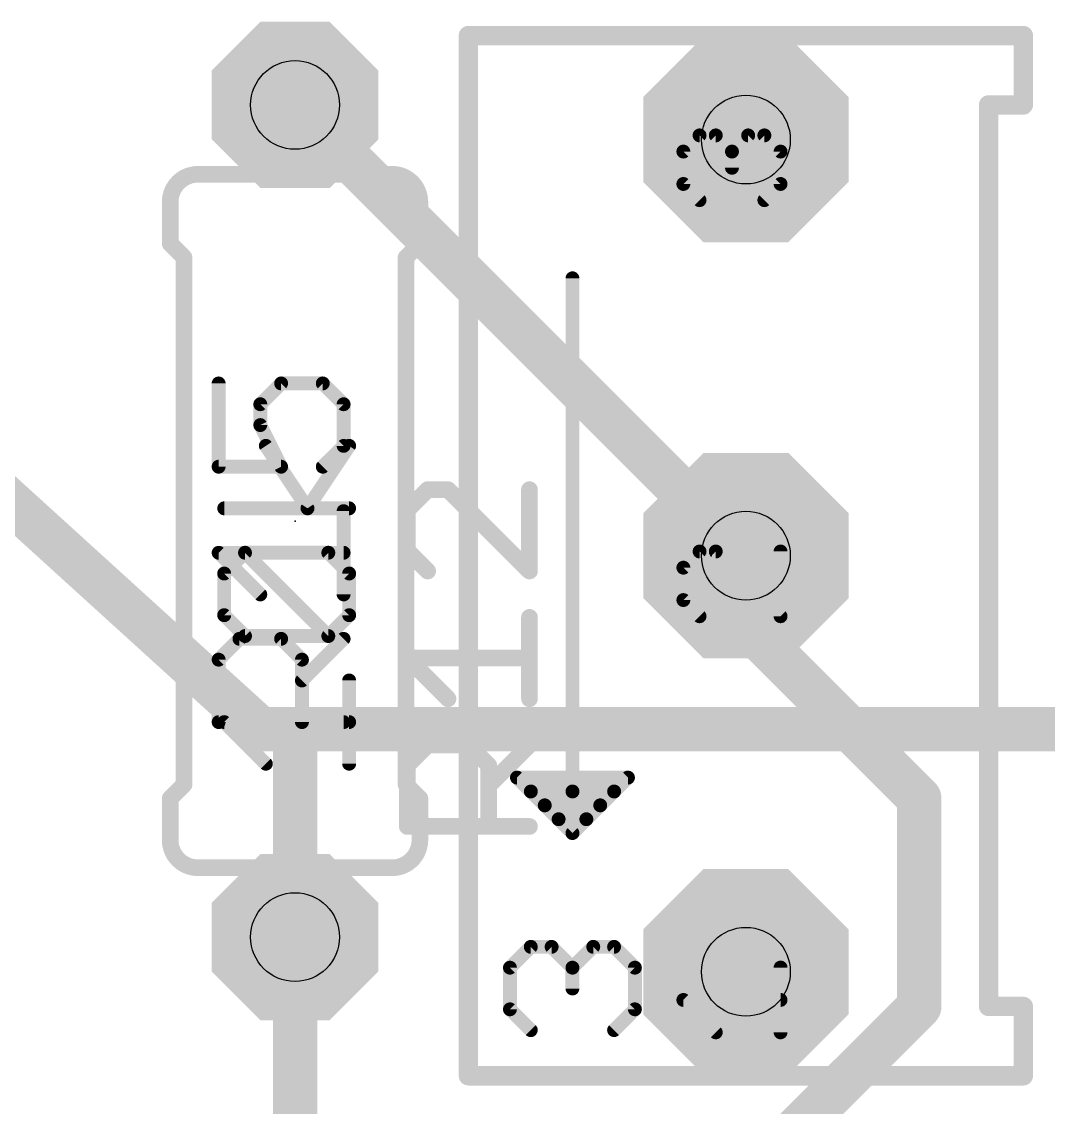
# Model space of a CAD drawing. Extents: x 34.1 to 120.9, y -11.6 to 61.2.
# Drawn here: x 59.73 to 69.13, y 39.08 to 49.02 of the extents above; entities that cross this region are included whole.
import ezdxf

# ---------------------------------------------------------------- set-up
doc = ezdxf.new("R2010")
doc.units = 0
for name, color, linetype in [('1', 22, 'CONTINUOUS'), ('16', 175, 'CONTINUOUS'), ('17', 82, 'CONTINUOUS'), ('21', 253, 'CONTINUOUS'), ('23', 7, 'CONTINUOUS'), ('25', 253, 'CONTINUOUS'), ('27', 253, 'CONTINUOUS'), ('29', 253, 'CONTINUOUS'), ('30', 253, 'CONTINUOUS'), ('44', 253, 'CONTINUOUS'), ('51', 253, 'CONTINUOUS')]:
    doc.layers.add(name, color=color, linetype=linetype)

# ---------------------------------------------------------------- blocks, each defined once
blk = doc.blocks.new('OCTAGONP')
at = {"const_width": 0.5}
blk.add_lwpolyline([(-0.25, -0.1036), (-0.25, 0.1036), (-0.1036, 0.25), (0.1036, 0.25), (0.25, 0.1036), (0.25, -0.1036), (0.1036, -0.25), (-0.1036, -0.25), (-0.25, -0.1036), (-0.25, 0.1036)], dxfattribs=at)
blk = doc.blocks.new('RECT')
blk.add_solid([(-0.5, -0.5), (0.5, -0.5), (-0.5, 0.5), (0.5, 0.5)])

msp = doc.modelspace()

# ---------------------------------------------------------------- linework, layer by layer
at = {"layer": '1', "const_width": 0.4064}
for points in [[(66.3575, 44.1325), (62.23, 48.26)], [(66.3575, 44.1325), (66.3575, 43.4975)], [(66.3575, 43.4975), (67.945, 41.91)], [(67.945, 41.91), (67.945, 40.005)], [(64.77, 36.83), (67.945, 40.005)]]:
    msp.add_lwpolyline(points, dxfattribs=at)
at = {"layer": '1', "const_width": 0.2032}
for points in [[(62.3018, 48.3318, 1), (62.1582, 48.1882)], [(66.4591, 44.1325, 1), (66.2559, 44.1325)], [(66.2857, 44.0607, 1), (66.4293, 44.2043)], [(66.4293, 43.5693, 1), (66.2857, 43.4257)], [(66.2559, 43.4975, 1), (66.4591, 43.4975)], [(68.0466, 41.91, 1), (67.8434, 41.91)], [(67.8732, 41.8382, 1), (68.0168, 41.9818)], [(68.0168, 39.9332, 1), (67.8732, 40.0768)], [(67.8434, 40.005, 1), (68.0466, 40.005)]]:
    msp.add_lwpolyline(points, format="xyb", dxfattribs=at)
at = {"layer": '16', "const_width": 0.4064}
for points in [[(61.9125, 42.545), (58.42, 45.72)], [(62.23, 42.545), (61.9125, 42.545)], [(62.23, 40.64), (62.23, 42.545)], [(71.12, 42.545), (62.23, 42.545)], [(62.23, 40.64), (62.23, 37.465)]]:
    msp.add_lwpolyline(points, dxfattribs=at)
at = {"layer": '16', "const_width": 0.2032}
for points in [[(61.9125, 42.6466, 1), (61.9125, 42.4434)], [(62.3316, 42.545, 1), (62.1284, 42.545)], [(62.23, 42.6466, 1), (62.23, 42.4434)], [(62.23, 42.4434, 1), (62.23, 42.6466)], [(61.8442, 42.4698, 1), (61.9808, 42.6202)], [(62.3316, 40.64, 1), (62.1284, 40.64)], [(62.1284, 40.64, 1), (62.3316, 40.64)]]:
    msp.add_lwpolyline(points, format="xyb", dxfattribs=at)
at = {"layer": '21'}
for points, const_width in [([(68.8975, 48.895), (63.8175, 48.895)], 0.1778), ([(63.8175, 48.895), (63.8175, 39.37)], 0.1778), ([(68.8975, 48.26), (68.8975, 48.895)], 0.1778), ([(68.58, 40.005), (68.58, 48.26)], 0.1778), ([(68.8975, 48.26), (68.58, 48.26)], 0.1778), ([(61.087, 47.371), (61.087, 46.99)], 0.1524), ([(63.373, 47.371), (63.373, 46.99)], 0.1524), ([(61.214, 46.863), (61.087, 46.99)], 0.1524), ([(63.246, 46.863), (63.373, 46.99)], 0.1524), ([(61.214, 46.863), (61.214, 42.037)], 0.1524), ([(63.246, 46.863), (63.246, 42.037)], 0.1524), ([(61.214, 42.037), (61.087, 41.91)], 0.1524), ([(63.246, 42.037), (63.373, 41.91)], 0.1524), ([(61.087, 41.529), (61.087, 41.91)], 0.1524), ([(63.373, 41.529), (63.373, 41.91)], 0.1524), ([(68.8975, 40.005), (68.58, 40.005)], 0.1778), ([(68.8975, 39.37), (68.8975, 40.005)], 0.1778), ([(63.8175, 39.37), (68.8975, 39.37)], 0.1778)]:
    msp.add_lwpolyline(points, dxfattribs=dict(at, const_width=const_width))
for points, const_width in [([(63.8175, 48.9395, 1), (63.8175, 48.8506)], 0.0889), ([(63.862, 48.895, 1), (63.7731, 48.895)], 0.0889), ([(68.942, 48.895, 1), (68.8531, 48.895)], 0.0889), ([(68.8975, 48.8506, 1), (68.8975, 48.9395)], 0.0889), ([(68.58, 48.3045, 1), (68.58, 48.2156)], 0.0889), ([(68.6244, 48.26, 1), (68.5356, 48.26)], 0.0889), ([(68.8975, 48.2156, 1), (68.8975, 48.3045)], 0.0889), ([(68.8531, 48.26, 1), (68.942, 48.26)], 0.0889), ([(61.341, 47.625, 0.4142), (61.087, 47.371)], 0.1524), ([(61.341, 47.5869, 1), (61.341, 47.6631)], 0.0762), ([(63.373, 47.371, 0.4142), (63.119, 47.625)], 0.1524), ([(63.119, 47.6631, 1), (63.119, 47.5869)], 0.0762), ([(61.1251, 47.371, 1), (61.0489, 47.371)], 0.0762), ([(63.4111, 47.371, 1), (63.3349, 47.371)], 0.0762), ([(61.0489, 47.371, 1), (61.1251, 47.371)], 0.0762), ([(63.3349, 47.371, 1), (63.4111, 47.371)], 0.0762), ([(61.0489, 46.99, 1), (61.1251, 46.99)], 0.0762), ([(61.1139, 47.0169, 1), (61.0601, 46.9631)], 0.0762), ([(63.3349, 46.99, 1), (63.4111, 46.99)], 0.0762), ([(63.3999, 46.9631, 1), (63.3461, 47.0169)], 0.0762), ([(61.2521, 46.863, 1), (61.1759, 46.863)], 0.0762), ([(61.1871, 46.8361, 1), (61.2409, 46.8899)], 0.0762), ([(63.2841, 46.863, 1), (63.2079, 46.863)], 0.0762), ([(63.2191, 46.8899, 1), (63.2729, 46.8361)], 0.0762), ([(61.1759, 42.037, 1), (61.2521, 42.037)], 0.0762), ([(61.2409, 42.0101, 1), (61.1871, 42.0639)], 0.0762), ([(63.2079, 42.037, 1), (63.2841, 42.037)], 0.0762), ([(63.2729, 42.0639, 1), (63.2191, 42.0101)], 0.0762), ([(61.1251, 41.91, 1), (61.0489, 41.91)], 0.0762), ([(61.0601, 41.9369, 1), (61.1139, 41.8831)], 0.0762), ([(63.4111, 41.91, 1), (63.3349, 41.91)], 0.0762), ([(63.3461, 41.8831, 1), (63.3999, 41.9369)], 0.0762), ([(61.087, 41.529, 0.4142), (61.341, 41.275)], 0.1524), ([(61.1251, 41.529, 1), (61.0489, 41.529)], 0.0762), ([(61.0489, 41.529, 1), (61.1251, 41.529)], 0.0762), ([(63.119, 41.275, 0.4142), (63.373, 41.529)], 0.1524), ([(63.4111, 41.529, 1), (63.3349, 41.529)], 0.0762), ([(63.3349, 41.529, 1), (63.4111, 41.529)], 0.0762), ([(61.341, 41.2369, 1), (61.341, 41.3131)], 0.0762), ([(63.119, 41.3131, 1), (63.119, 41.2369)], 0.0762), ([(68.58, 40.0495, 1), (68.58, 39.9606)], 0.0889), ([(68.942, 40.005, 1), (68.8531, 40.005)], 0.0889), ([(68.8975, 39.9606, 1), (68.8975, 40.0495)], 0.0889), ([(68.5356, 40.005, 1), (68.6244, 40.005)], 0.0889), ([(63.8175, 39.4145, 1), (63.8175, 39.3256)], 0.0889), ([(63.7731, 39.37, 1), (63.862, 39.37)], 0.0889), ([(68.8531, 39.37, 1), (68.942, 39.37)], 0.0889), ([(68.8975, 39.3256, 1), (68.8975, 39.4145)], 0.0889)]:
    msp.add_lwpolyline(points, format="xyb", dxfattribs=dict(at, const_width=const_width))
at = {"layer": '23'}
for p in [(62.23, 44.45), (66.04, 44.1325)]:
    msp.add_point(p, dxfattribs=at)
at = {"layer": '25'}
for points, const_width in [([(61.5305, 45.7099), (61.5305, 44.9473)], 0.127), ([(61.9119, 45.5193), (62.1025, 45.7099)], 0.127), ([(62.1025, 45.7099), (62.4838, 45.7099)], 0.127), ([(62.4838, 45.7099), (62.6745, 45.5193)], 0.127), ([(61.9119, 45.3286), (61.9119, 45.5193)], 0.127), ([(62.6745, 45.5193), (62.6745, 45.138)], 0.127), ([(62.1025, 44.9473), (61.9119, 45.3286)], 0.127), ([(62.6745, 45.138), (62.4838, 44.9473)], 0.127), ([(61.5305, 44.9473), (62.1025, 44.9473)], 0.127), ([(63.4442, 44.7375), (63.2577, 44.5511)], 0.1524), ([(63.6306, 44.7375), (63.4442, 44.7375)], 0.1524), ([(64.3763, 43.9918), (63.6306, 44.7375)], 0.1524), ([(64.3763, 44.7375), (64.3763, 43.9918)], 0.1524), ([(62.6745, 43.7779), (62.6745, 44.5405)], 0.127), ([(63.2577, 44.5511), (63.2577, 44.1782)], 0.1524), ([(63.2577, 44.1782), (63.4442, 43.9918)], 0.1524), ([(61.9119, 43.7779), (61.5305, 44.1592)], 0.127), ([(61.5305, 44.1592), (62.6745, 44.1592)], 0.127), ([(64.3763, 42.8224), (64.3763, 43.5681)], 0.1524), ([(61.5305, 43.1805), (61.7212, 43.3712)], 0.127), ([(61.7212, 43.3712), (62.1025, 43.3712)], 0.127), ([(62.1025, 43.3712), (62.2932, 43.1805)], 0.127), ([(62.2932, 42.9898), (62.6745, 43.3712)], 0.127), ([(61.5305, 42.6085), (61.5305, 43.1805)], 0.127), ([(62.2932, 43.1805), (62.2932, 42.6085)], 0.127), ([(63.6306, 42.8224), (63.2577, 43.1953)], 0.1524), ([(63.2577, 43.1953), (64.3763, 43.1953)], 0.1524), ([(62.6745, 42.6085), (61.5305, 42.6085)], 0.127), ([(63.2577, 42.2123), (63.4442, 42.3987)], 0.1524), ([(63.4442, 42.3987), (63.817, 42.3987)], 0.1524), ([(63.817, 42.3987), (64.0035, 42.2123)], 0.1524), ([(64.0035, 42.0259), (64.3763, 42.3987)], 0.1524), ([(63.2577, 41.653), (63.2577, 42.2123)], 0.1524), ([(64.0035, 42.2123), (64.0035, 41.653)], 0.1524), ([(64.3763, 41.653), (63.2577, 41.653)], 0.1524)]:
    msp.add_lwpolyline(points, dxfattribs=dict(at, const_width=const_width))
for points, const_width in [([(61.5623, 45.7099, 1), (61.4988, 45.7099)], 0.0635), ([(62.1025, 45.7417, 1), (62.1025, 45.6782)], 0.0635), ([(62.125, 45.6875, 1), (62.0801, 45.7324)], 0.0635), ([(62.5063, 45.7324, 1), (62.4614, 45.6875)], 0.0635), ([(62.4838, 45.6782, 1), (62.4838, 45.7417)], 0.0635), ([(61.9436, 45.5193, 1), (61.8801, 45.5193)], 0.0635), ([(61.8894, 45.5417, 1), (61.9343, 45.4968)], 0.0635), ([(62.7063, 45.5193, 1), (62.6427, 45.5193)], 0.0635), ([(62.652, 45.4968, 1), (62.697, 45.5417)], 0.0635), ([(61.8801, 45.3286, 1), (61.9436, 45.3286)], 0.0635), ([(61.9402, 45.3428, 1), (61.8835, 45.3144)], 0.0635), ([(62.6427, 45.138, 1), (62.7063, 45.138)], 0.0635), ([(62.697, 45.1155, 1), (62.652, 45.1604)], 0.0635), ([(61.5305, 44.979, 1), (61.5305, 44.9155)], 0.0635), ([(61.4988, 44.9473, 1), (61.5623, 44.9473)], 0.0635), ([(62.0741, 44.9331, 1), (62.1309, 44.9615)], 0.0635), ([(62.1025, 44.9155, 1), (62.1025, 44.979)], 0.0635), ([(62.4614, 44.9697, 1), (62.5063, 44.9248)], 0.0635), ([(63.4442, 44.7756, 1), (63.4442, 44.6994)], 0.0762), ([(63.4711, 44.7106, 1), (63.4172, 44.7644)], 0.0762), ([(63.6575, 44.7644, 1), (63.6037, 44.7106)], 0.0762), ([(63.6306, 44.6994, 1), (63.6306, 44.7756)], 0.0762), ([(64.4144, 44.7375, 1), (64.3382, 44.7375)], 0.0762), ([(62.7063, 44.5405, 1), (62.6427, 44.5405)], 0.0635), ([(63.2958, 44.5511, 1), (63.2196, 44.5511)], 0.0762), ([(63.2308, 44.578, 1), (63.2847, 44.5241)], 0.0762), ([(63.2847, 44.2052, 1), (63.2308, 44.1513)], 0.0762), ([(61.5305, 44.191, 1), (61.5305, 44.1275)], 0.0635), ([(61.553, 44.1817, 1), (61.5081, 44.1368)], 0.0635), ([(62.6745, 44.1275, 1), (62.6745, 44.191)], 0.0635), ([(63.2196, 44.1782, 1), (63.2958, 44.1782)], 0.0762), ([(63.4172, 43.9649, 1), (63.4711, 44.0187)], 0.0762), ([(64.3494, 43.9649, 1), (64.4032, 44.0187)], 0.0762), ([(64.3382, 43.9918, 1), (64.4144, 43.9918)], 0.0762), ([(61.8894, 43.7554, 1), (61.9343, 43.8003)], 0.0635), ([(62.6427, 43.7779, 1), (62.7063, 43.7779)], 0.0635), ([(64.4144, 43.5681, 1), (64.3382, 43.5681)], 0.0762), ([(61.7212, 43.4029, 1), (61.7212, 43.3394)], 0.0635), ([(61.7436, 43.3487, 1), (61.6987, 43.3936)], 0.0635), ([(62.125, 43.3936, 1), (62.0801, 43.3487)], 0.0635), ([(62.1025, 43.3394, 1), (62.1025, 43.4029)], 0.0635), ([(62.697, 43.3487, 1), (62.652, 43.3936)], 0.0635), ([(61.5623, 43.1805, 1), (61.4988, 43.1805)], 0.0635), ([(62.3249, 43.1805, 1), (62.2614, 43.1805)], 0.0635), ([(63.2847, 43.2222, 1), (63.2308, 43.1683)], 0.0762), ([(63.2577, 43.2334, 1), (63.2577, 43.1572)], 0.0762), ([(64.3763, 43.1572, 1), (64.3763, 43.2334)], 0.0762), ([(61.5081, 43.2029, 1), (61.553, 43.158)], 0.0635), ([(62.2707, 43.158, 1), (62.3156, 43.2029)], 0.0635), ([(62.2707, 43.0123, 1), (62.3156, 42.9674)], 0.0635), ([(63.6037, 42.7955, 1), (63.6575, 42.8493)], 0.0762), ([(64.3382, 42.8224, 1), (64.4144, 42.8224)], 0.0762), ([(61.5305, 42.6403, 1), (61.5305, 42.5767)], 0.0635), ([(62.6745, 42.5767, 1), (62.6745, 42.6403)], 0.0635), ([(61.4988, 42.6085, 1), (61.5623, 42.6085)], 0.0635), ([(62.2614, 42.6085, 1), (62.3249, 42.6085)], 0.0635), ([(63.4442, 42.4368, 1), (63.4442, 42.3606)], 0.0762), ([(63.4711, 42.3718, 1), (63.4172, 42.4256)], 0.0762), ([(63.844, 42.4256, 1), (63.7901, 42.3718)], 0.0762), ([(63.817, 42.3606, 1), (63.817, 42.4368)], 0.0762), ([(64.4032, 42.3718, 1), (64.3494, 42.4256)], 0.0762), ([(63.2958, 42.2123, 1), (63.2196, 42.2123)], 0.0762), ([(63.2308, 42.2392, 1), (63.2847, 42.1853)], 0.0762), ([(64.0416, 42.2123, 1), (63.9654, 42.2123)], 0.0762), ([(63.9765, 42.1853, 1), (64.0304, 42.2392)], 0.0762), ([(63.9765, 42.0528, 1), (64.0304, 41.9989)], 0.0762), ([(63.2577, 41.6911, 1), (63.2577, 41.6149)], 0.0762), ([(63.2196, 41.653, 1), (63.2958, 41.653)], 0.0762), ([(63.9654, 41.653, 1), (64.0416, 41.653)], 0.0762), ([(64.3763, 41.6149, 1), (64.3763, 41.6911)], 0.0762)]:
    msp.add_lwpolyline(points, format="xyb", dxfattribs=dict(at, const_width=const_width))
at = {"layer": '27', "const_width": 0.0635}
for points in [[(61.9891, 45.1559, 1), (61.9362, 45.1207)], [(62.7517, 45.1207, 1), (62.6989, 45.1559)], [(61.5813, 44.598, 1), (61.5813, 44.5345)], [(62.3176, 44.5839, 1), (62.3704, 44.5487)], [(62.3176, 44.5487, 1), (62.3704, 44.5839)], [(62.7253, 44.5345, 1), (62.7253, 44.598)], [(61.772, 44.1913, 1), (61.772, 44.1278)], [(61.7944, 44.182, 1), (61.7495, 44.1371)], [(61.7944, 44.1371, 1), (61.7495, 44.182)], [(62.5571, 44.182, 1), (62.5122, 44.1371)], [(62.5346, 44.1278, 1), (62.5346, 44.1913)], [(61.6131, 43.9689, 1), (61.5496, 43.9689)], [(61.5589, 43.9913, 1), (61.6038, 43.9464)], [(62.7571, 43.9689, 1), (62.6936, 43.9689)], [(62.7028, 43.9464, 1), (62.7478, 43.9913)], [(61.6038, 43.61, 1), (61.5589, 43.5651)], [(62.7478, 43.5651, 1), (62.7028, 43.61)], [(61.5496, 43.5876, 1), (61.6131, 43.5876)], [(62.6936, 43.5876, 1), (62.7571, 43.5876)], [(61.772, 43.4286, 1), (61.772, 43.3651)], [(61.7495, 43.3744, 1), (61.7944, 43.4193)], [(62.5122, 43.4193, 1), (62.5571, 43.3744)], [(62.5122, 43.3744, 1), (62.5571, 43.4193)], [(62.5346, 43.3651, 1), (62.5346, 43.4286)], [(62.7571, 42.9901, 1), (62.6936, 42.9901)], [(61.5813, 42.6406, 1), (61.5813, 42.5771)], [(61.6038, 42.6313, 1), (61.5589, 42.5864)], [(62.7253, 42.5771, 1), (62.7253, 42.6406)], [(61.9402, 42.205, 1), (61.9851, 42.25)], [(62.6936, 42.2275, 1), (62.7571, 42.2275)]]:
    msp.add_lwpolyline(points, format="xyb", dxfattribs=at)
at = {"layer": '27', "const_width": 0.127}
for points in [[(62.344, 44.5663), (61.9627, 45.1383)], [(62.7253, 45.1383), (62.344, 44.5663)], [(62.7253, 44.5663), (61.5813, 44.5663)], [(61.5813, 43.9689), (61.772, 44.1595)], [(61.772, 44.1595), (62.5346, 44.1595)], [(62.5346, 43.3969), (61.772, 44.1595)], [(62.5346, 44.1595), (62.7253, 43.9689)], [(61.5813, 43.5876), (61.5813, 43.9689)], [(62.7253, 43.9689), (62.7253, 43.5876)], [(61.772, 43.3969), (61.5813, 43.5876)], [(62.7253, 43.5876), (62.5346, 43.3969)], [(62.5346, 43.3969), (61.772, 43.3969)], [(62.7253, 42.2275), (62.7253, 42.9901)], [(61.9627, 42.2275), (61.5813, 42.6088)], [(61.5813, 42.6088), (62.7253, 42.6088)]]:
    msp.add_lwpolyline(points, dxfattribs=at)
at = {"layer": '44'}
for centre in [(62.23, 48.26), (66.3575, 47.9425), (66.3575, 44.1325), (62.23, 40.64), (66.3575, 40.3225)]:
    msp.add_circle(centre, 0.4064, dxfattribs=at)
at = {"layer": '51'}
for points, const_width in [([(62.23, 47.879), (62.23, 48.26)], 0.6096), ([(65.7852, 47.8329), (65.9335, 47.9812)], 0.127), ([(65.9335, 47.9812), (66.0818, 47.9812)], 0.127), ([(66.0818, 47.9812), (66.2301, 47.8329)], 0.127), ([(66.2301, 47.8329), (66.3784, 47.9812)], 0.127), ([(66.3784, 47.9812), (66.5267, 47.9812)], 0.127), ([(66.5267, 47.9812), (66.675, 47.8329)], 0.127), ([(65.7852, 47.5363), (65.7852, 47.8329)], 0.127), ([(66.2301, 47.8329), (66.2301, 47.6846)], 0.127), ([(66.675, 47.8329), (66.675, 47.5363)], 0.127), ([(63.119, 47.625), (61.341, 47.625)], 0.1524), ([(65.9335, 47.388), (65.7852, 47.5363)], 0.127), ([(66.675, 47.5363), (66.5267, 47.388)], 0.127), ([(64.77, 41.9735), (64.77, 46.6725)], 0.127), ([(65.9335, 44.1712), (65.7852, 44.0229)], 0.127), ([(66.0818, 44.1712), (65.9335, 44.1712)], 0.127), ([(66.675, 43.578), (66.0818, 44.1712)], 0.127), ([(66.675, 44.1712), (66.675, 43.578)], 0.127), ([(65.7852, 44.0229), (65.7852, 43.7263)], 0.127), ([(65.7852, 43.7263), (65.9335, 43.578)], 0.127), ([(64.262, 42.1005), (64.389, 41.9735)], 0.127), ([(65.278, 42.1005), (64.262, 42.1005)], 0.127), ([(65.151, 41.9735), (65.278, 42.1005)], 0.127), ([(64.516, 41.8465), (64.389, 41.9735)], 0.127), ([(64.389, 41.9735), (64.77, 41.9735)], 0.127), ([(64.77, 41.5925), (64.77, 41.9735)], 0.127), ([(64.77, 41.9735), (65.151, 41.9735)], 0.127), ([(65.024, 41.8465), (65.151, 41.9735)], 0.127), ([(64.516, 41.8465), (65.024, 41.8465)], 0.127), ([(64.643, 41.7195), (64.516, 41.8465)], 0.127), ([(64.897, 41.7195), (65.024, 41.8465)], 0.127), ([(64.77, 41.5925), (64.643, 41.7195)], 0.127), ([(64.643, 41.7195), (64.897, 41.7195)], 0.127), ([(64.77, 41.5925), (64.897, 41.7195)], 0.127), ([(63.119, 41.275), (61.341, 41.275)], 0.1524), ([(62.23, 40.64), (62.23, 41.021)], 0.6096), ([(64.1975, 40.3601), (64.3882, 40.5508)], 0.127), ([(64.3882, 40.5508), (64.5789, 40.5508)], 0.127), ([(64.5789, 40.5508), (64.7695, 40.3601)], 0.127), ([(64.7695, 40.3601), (64.9602, 40.5508)], 0.127), ([(64.9602, 40.5508), (65.1508, 40.5508)], 0.127), ([(65.1508, 40.5508), (65.3415, 40.3601)], 0.127), ([(64.1975, 39.9788), (64.1975, 40.3601)], 0.127), ([(64.7695, 40.3601), (64.7695, 40.1694)], 0.127), ([(65.3415, 40.3601), (65.3415, 39.9788)], 0.127), ([(66.675, 39.768), (66.675, 40.3612)], 0.127), ([(66.0818, 39.768), (65.7852, 40.0646)], 0.127), ([(65.7852, 40.0646), (66.675, 40.0646)], 0.127), ([(64.3882, 39.7881), (64.1975, 39.9788)], 0.127), ([(65.3415, 39.9788), (65.1508, 39.7881)], 0.127)]:
    msp.add_lwpolyline(points, dxfattribs=dict(at, const_width=const_width))
for points, const_width in [([(62.3824, 48.26, 1), (62.0776, 48.26)], 0.3048), ([(62.0776, 47.879, 1), (62.3824, 47.879)], 0.3048), ([(65.9335, 48.0129, 1), (65.9335, 47.9494)], 0.0635), ([(65.956, 47.9587, 1), (65.9111, 48.0036)], 0.0635), ([(66.1043, 48.0036, 1), (66.0594, 47.9587)], 0.0635), ([(66.0818, 47.9494, 1), (66.0818, 48.0129)], 0.0635), ([(66.3784, 48.0129, 1), (66.3784, 47.9494)], 0.0635), ([(66.4009, 47.9587, 1), (66.356, 48.0036)], 0.0635), ([(66.5492, 48.0036, 1), (66.5043, 47.9587)], 0.0635), ([(66.5267, 47.9494, 1), (66.5267, 48.0129)], 0.0635), ([(65.817, 47.8329, 1), (65.7535, 47.8329)], 0.0635), ([(65.7628, 47.8553, 1), (65.8077, 47.8104)], 0.0635), ([(66.2619, 47.8329, 1), (66.1984, 47.8329)], 0.0635), ([(66.2077, 47.8553, 1), (66.2526, 47.8104)], 0.0635), ([(66.2077, 47.8104, 1), (66.2526, 47.8553)], 0.0635), ([(66.7067, 47.8329, 1), (66.6432, 47.8329)], 0.0635), ([(66.6525, 47.8104, 1), (66.6975, 47.8553)], 0.0635), ([(66.1984, 47.6846, 1), (66.2619, 47.6846)], 0.0635), ([(61.341, 47.6631, 1), (61.341, 47.5869)], 0.0762), ([(63.119, 47.5869, 1), (63.119, 47.6631)], 0.0762), ([(65.8077, 47.5587, 1), (65.7628, 47.5138)], 0.0635), ([(65.7535, 47.5363, 1), (65.817, 47.5363)], 0.0635), ([(66.6432, 47.5363, 1), (66.7067, 47.5363)], 0.0635), ([(66.6975, 47.5138, 1), (66.6525, 47.5587)], 0.0635), ([(65.9111, 47.3655, 1), (65.956, 47.4104)], 0.0635), ([(66.5043, 47.4104, 1), (66.5492, 47.3655)], 0.0635), ([(64.8017, 46.6725, 1), (64.7382, 46.6725)], 0.0635), ([(65.9335, 44.2029, 1), (65.9335, 44.1394)], 0.0635), ([(65.956, 44.1487, 1), (65.9111, 44.1936)], 0.0635), ([(66.1043, 44.1936, 1), (66.0594, 44.1487)], 0.0635), ([(66.0818, 44.1394, 1), (66.0818, 44.2029)], 0.0635), ([(66.7067, 44.1712, 1), (66.6432, 44.1712)], 0.0635), ([(65.817, 44.0229, 1), (65.7535, 44.0229)], 0.0635), ([(65.7628, 44.0453, 1), (65.8077, 44.0004)], 0.0635), ([(65.8077, 43.7487, 1), (65.7628, 43.7038)], 0.0635), ([(65.7535, 43.7263, 1), (65.817, 43.7263)], 0.0635), ([(65.9111, 43.5555, 1), (65.956, 43.6004)], 0.0635), ([(66.6432, 43.578, 1), (66.7067, 43.578)], 0.0635), ([(66.6525, 43.5555, 1), (66.6975, 43.6004)], 0.0635), ([(64.2845, 42.123, 1), (64.2395, 42.078)], 0.0635), ([(64.262, 42.1323, 1), (64.262, 42.0688)], 0.0635), ([(65.3005, 42.078, 1), (65.2555, 42.123)], 0.0635), ([(65.278, 42.0688, 1), (65.278, 42.1323)], 0.0635), ([(64.4115, 41.996, 1), (64.3665, 41.951)], 0.0635), ([(64.389, 42.0053, 1), (64.389, 41.9417)], 0.0635), ([(64.3665, 41.951, 1), (64.4115, 41.996)], 0.0635), ([(64.77, 42.0053, 1), (64.77, 41.9417)], 0.0635), ([(64.8017, 41.9735, 1), (64.7382, 41.9735)], 0.0635), ([(64.7382, 41.9735, 1), (64.8017, 41.9735)], 0.0635), ([(64.77, 41.9417, 1), (64.77, 42.0053)], 0.0635), ([(65.1285, 41.996, 1), (65.1735, 41.951)], 0.0635), ([(65.1735, 41.951, 1), (65.1285, 41.996)], 0.0635), ([(65.151, 41.9417, 1), (65.151, 42.0053)], 0.0635), ([(64.516, 41.8783, 1), (64.516, 41.8147)], 0.0635), ([(64.5385, 41.869, 1), (64.4935, 41.824)], 0.0635), ([(64.4935, 41.824, 1), (64.5385, 41.869)], 0.0635), ([(65.0015, 41.869, 1), (65.0465, 41.824)], 0.0635), ([(65.0465, 41.824, 1), (65.0015, 41.869)], 0.0635), ([(65.024, 41.8147, 1), (65.024, 41.8783)], 0.0635), ([(64.6655, 41.742, 1), (64.6205, 41.697)], 0.0635), ([(64.643, 41.7513, 1), (64.643, 41.6878)], 0.0635), ([(64.6205, 41.697, 1), (64.6655, 41.742)], 0.0635), ([(64.8745, 41.742, 1), (64.9195, 41.697)], 0.0635), ([(64.9195, 41.697, 1), (64.8745, 41.742)], 0.0635), ([(64.897, 41.6878, 1), (64.897, 41.7513)], 0.0635), ([(64.7475, 41.615, 1), (64.7925, 41.57)], 0.0635), ([(64.7382, 41.5925, 1), (64.8017, 41.5925)], 0.0635), ([(64.7475, 41.57, 1), (64.7925, 41.615)], 0.0635), ([(61.341, 41.3131, 1), (61.341, 41.2369)], 0.0762), ([(62.3824, 41.021, 1), (62.0776, 41.021)], 0.3048), ([(63.119, 41.2369, 1), (63.119, 41.3131)], 0.0762), ([(62.0776, 40.64, 1), (62.3824, 40.64)], 0.3048), ([(64.3882, 40.5825, 1), (64.3882, 40.519)], 0.0635), ([(64.4106, 40.5283, 1), (64.3657, 40.5732)], 0.0635), ([(64.6013, 40.5732, 1), (64.5564, 40.5283)], 0.0635), ([(64.5789, 40.519, 1), (64.5789, 40.5825)], 0.0635), ([(64.9602, 40.5825, 1), (64.9602, 40.519)], 0.0635), ([(64.9826, 40.5283, 1), (64.9377, 40.5732)], 0.0635), ([(65.1733, 40.5732, 1), (65.1284, 40.5283)], 0.0635), ([(65.1508, 40.519, 1), (65.1508, 40.5825)], 0.0635), ([(64.2293, 40.3601, 1), (64.1658, 40.3601)], 0.0635), ([(64.1751, 40.3825, 1), (64.22, 40.3376)], 0.0635), ([(64.8013, 40.3601, 1), (64.7378, 40.3601)], 0.0635), ([(64.7471, 40.3825, 1), (64.792, 40.3376)], 0.0635), ([(64.7471, 40.3376, 1), (64.792, 40.3825)], 0.0635), ([(65.3732, 40.3601, 1), (65.3097, 40.3601)], 0.0635), ([(65.319, 40.3376, 1), (65.364, 40.3825)], 0.0635), ([(66.7067, 40.3612, 1), (66.6432, 40.3612)], 0.0635), ([(64.7378, 40.1694, 1), (64.8013, 40.1694)], 0.0635), ([(65.7852, 40.0963, 1), (65.7852, 40.0328)], 0.0635), ([(65.8077, 40.087, 1), (65.7628, 40.0421)], 0.0635), ([(66.675, 40.0328, 1), (66.675, 40.0963)], 0.0635), ([(64.22, 40.0012, 1), (64.1751, 39.9563)], 0.0635), ([(64.1658, 39.9788, 1), (64.2293, 39.9788)], 0.0635), ([(65.3097, 39.9788, 1), (65.3732, 39.9788)], 0.0635), ([(65.364, 39.9563, 1), (65.319, 40.0012)], 0.0635), ([(64.3657, 39.7657, 1), (64.4106, 39.8106)], 0.0635), ([(65.1284, 39.8106, 1), (65.1733, 39.7657)], 0.0635), ([(66.0594, 39.7455, 1), (66.1043, 39.7904)], 0.0635), ([(66.6432, 39.768, 1), (66.7067, 39.768)], 0.0635)]:
    msp.add_lwpolyline(points, format="xyb", dxfattribs=dict(at, const_width=const_width))

# ---------------------------------------------------------------- block references
at = {"layer": '17'}
for p, xscale, yscale, rotation in [((62.23, 48.26), 1.3208, 1.3208, 90), ((62.23, 48.26), 1.3208, 1.3208, 90), ((66.3575, 47.9425), 1.6764, 1.6764, 270), ((66.3575, 47.9425), 1.6764, 1.6764, 270), ((66.3575, 44.1325), 1.6764, 1.6764, 270), ((66.3575, 44.1325), 1.6764, 1.6764, 270), ((62.23, 40.64), 1.3208, 1.3208, 90), ((62.23, 40.64), 1.3208, 1.3208, 90), ((66.3575, 40.3225), 1.6764, 1.6764, 270), ((66.3575, 40.3225), 1.6764, 1.6764, 270)]:
    msp.add_blockref('OCTAGONP', p, dxfattribs=dict(at, xscale=xscale, yscale=yscale, rotation=rotation))
at = {"layer": '29'}
for p, xscale, yscale, rotation in [((62.23, 48.26), 1.524, 1.524, 90), ((66.3575, 47.9425), 1.8796, 1.8796, 270), ((66.3575, 44.1325), 1.8796, 1.8796, 270), ((62.23, 40.64), 1.524, 1.524, 90), ((66.3575, 40.3225), 1.8796, 1.8796, 270)]:
    msp.add_blockref('OCTAGONP', p, dxfattribs=dict(at, xscale=xscale, yscale=yscale, rotation=rotation))
at = {"layer": '30'}
for p, xscale, yscale, rotation in [((62.23, 48.26), 1.524, 1.524, 90), ((66.3575, 47.9425), 1.8796, 1.8796, 270), ((66.3575, 44.1325), 1.8796, 1.8796, 270), ((62.23, 40.64), 1.524, 1.524, 90), ((66.3575, 40.3225), 1.8796, 1.8796, 270)]:
    msp.add_blockref('OCTAGONP', p, dxfattribs=dict(at, xscale=xscale, yscale=yscale, rotation=rotation))
at = {"layer": '51', "xscale": 0.254, "yscale": 0.6096, "rotation": 90}
for p in [(62.23, 47.752), (62.23, 41.148)]:
    msp.add_blockref('RECT', p, dxfattribs=at)

doc.saveas('drawing.dxf')
